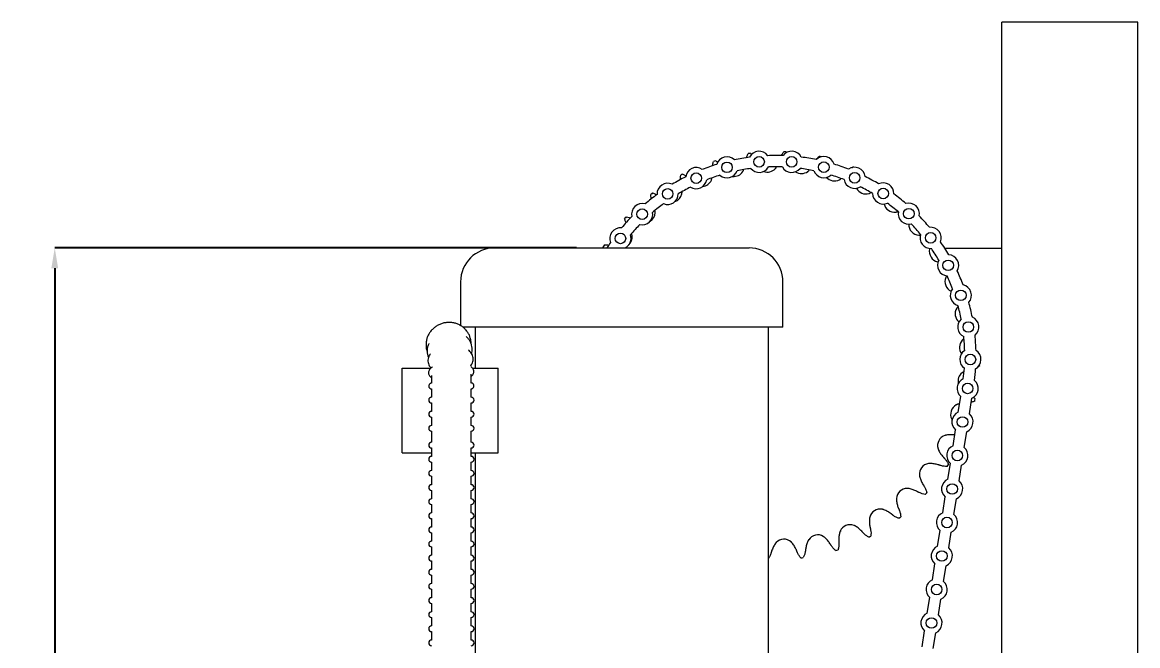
# Model space of a CAD drawing. Header units: inches. Extents: x 1.7 to 27.6, y 4.9 to 18.4.
# Drawn here: x 15.31 to 23.52, y 13.81 to 18.41 of the extents above; entities that cross this region are included whole.
import ezdxf

# ---------------------------------------------------------------- set-up
doc = ezdxf.new("R2010")
doc.units = ezdxf.units.IN
doc.header["$MEASUREMENT"] = 0
doc.header["$PDSIZE"] = -1
doc.layers.add('DIM', color=1, linetype='Continuous')
doc.styles.add('SLDTEXTSTYLE0', font='ARIAL.TTF', dxfattribs={"width": 0.7})
doc.dimstyles.new('SLDDIMSTYLE0', dxfattribs={"dimtxt": 0.15, "dimasz": 0.15, "dimexe": 0, "dimexo": 0.0625, "dimgap": 0.0375, "dimtad": 0, "dimtih": 1, "dimtoh": 1, "dimdec": 0, "dimlfac": 3, "dimrnd": 1e-09, "dimzin": 12, "dimdsep": 46, "dimtxsty": 'SLDTEXTSTYLE0', "dimsah": 1, "dimcen": 0.09, "dimadec": 0, "dimazin": 0, "dimtfac": 1, "dimtdec": 0, "dimtofl": 0, "dimtmove": 0, "dimatfit": 3, "dimfxl": 0, "dimtolj": 1, "dimtzin": 12, "dimarcsym": 0})

# ---------------------------------------------------------------- blocks, each defined once
blk = doc.blocks.new('*D33')
at = {"layer": 'DEFPOINTS', "color": 0}
for p in [(15.5451, 16.7443), (19.4528, 16.7443), (16.9792, 6.2978)]:
    blk.add_point(p, dxfattribs=at)
at = {"layer": 'DIM', "color": 0, "lineweight": -2}
for p, q in [((19.3903, 16.7443), (15.5451, 16.7443)), ((15.5451, 16.5943), (15.5451, 11.7598)), ((15.5451, 6.4478), (15.5451, 11.2822)), ((16.9167, 6.2978), (15.5451, 6.2978))]:
    blk.add_line(p, q, dxfattribs=at)
at = {"layer": 'DIM', "color": 0}
for points in [[(15.5201, 16.5943), (15.5701, 16.5943), (15.5451, 16.7443)], [(15.5201, 6.4478), (15.5701, 6.4478), (15.5451, 6.2978)]]:
    blk.add_solid(points, dxfattribs=at)
at = {"layer": 'DIM', "color": 0, "insert": (15.5451, 11.7223), "char_height": 0.15, "attachment_point": 2, "style": 'SLDTEXTSTYLE0'}
blk.add_mtext('\\A1;31 5/16\\PMAX.', dxfattribs=at)

msp = doc.modelspace()

# ---------------------------------------------------------------- linework, layer by layer
at = {"color": 7, "linetype": 'Continuous', "lineweight": 15}
for p, q in [((23.523844, 18.408258), (22.523844, 18.408258)), ((22.523844, 7.741591), (22.523844, 18.408258)), ((23.523844, 7.741591), (23.523844, 18.408258)), ((18.785344, 16.744292), (20.660344, 16.744292)), ((22.102748, 16.741592), (22.457844, 16.741592)), ((22.457844, 16.741592), (22.490844, 16.741592)), ((22.490844, 16.741592), (22.523844, 16.741592)), ((20.910344, 16.160959), (18.551032, 16.160959)), ((18.105279, 15.232625), (18.105279, 15.857625)), ((18.105279, 15.857625), (18.192434, 15.857625)), ((18.192434, 15.857625), (18.205717, 15.857625)), ((18.205717, 15.857625), (18.316126, 15.857625)), ((18.622532, 15.857625), (18.812777, 15.857625)), ((18.812777, 15.232625), (18.812777, 15.857625)), ((22.201813, 15.532427), (22.219742, 15.648783)), ((22.284174, 15.519736), (22.302104, 15.636092)), ((22.163738, 15.285344), (22.181668, 15.401699)), ((22.2461, 15.272652), (22.264029, 15.389008)), ((18.105279, 15.232625), (18.192434, 15.232625)), ((18.192434, 15.232625), (18.205717, 15.232625)), ((18.205717, 15.232625), (18.321494, 15.232625)), ((18.613161, 15.232625), (18.812777, 15.232625)), ((22.125664, 15.03826), (22.143594, 15.154616)), ((22.208025, 15.025569), (22.225955, 15.141924)), ((22.08759, 14.791176), (22.10552, 14.907532)), ((22.169951, 14.778485), (22.187881, 14.89484)), ((21.333383, 14.658981), (21.333011, 14.653258)), ((22.049516, 14.544093), (22.067446, 14.660448)), ((22.131877, 14.531401), (22.149807, 14.647757)), ((22.011442, 14.297009), (22.029371, 14.413365)), ((22.093803, 14.284318), (22.111733, 14.400673)), ((21.973367, 14.049925), (21.991297, 14.166281)), ((22.055729, 14.037234), (22.073658, 14.153589)), ((21.935293, 13.802842), (21.953223, 13.919197)), ((22.017654, 13.79015), (22.035584, 13.906506))]:
    msp.add_line(p, q, dxfattribs=at)
for centre in [(20.497847, 17.338381), (20.734561, 17.378874), (20.974714, 17.379301), (21.211571, 17.33965), (20.271208, 17.258959), (21.438491, 17.261033), (20.060998, 17.142832), (21.649112, 17.145655), (19.873112, 16.993259), (21.837528, 16.99675), (19.712818, 16.814431), (21.998457, 16.818493), (22.127386, 16.615884), (22.2207, 16.394601), (22.275782, 16.160851), (22.29109, 15.921186), (22.270995, 15.707801), (22.232921, 15.460718), (22.194847, 15.213634), (22.156773, 14.96655), (22.118698, 14.719467), (22.080624, 14.472383), (22.04255, 14.225299), (22.004476, 13.978215)]:
    msp.add_circle(centre, 0.039, dxfattribs=at)
for centre, radius, start, end in [((20.857177, 15.949925), 1.503757, 97.0988764, 97.7586717), ((20.734561, 17.378874), 0.078167, 35.8044541, 154.0044611), ((20.857177, 15.949925), 1.475867, 87.9039494, 92.2997027), ((20.974714, 17.379301), 0.078167, 26.199191, 144.399198), ((20.857177, 15.949925), 1.503757, 87.0988764, 87.7586717), ((20.857177, 15.949925), 1.475867, 107.1144757, 111.510229), ((20.857177, 15.949925), 1.503757, 107.0988764, 107.7586717), ((20.497847, 17.338381), 0.078167, 45.4097173, 163.6097243), ((20.857177, 15.949925), 1.475867, 97.5092125, 101.9049659), ((20.734561, 17.378874), 0.078167, 218.4470608, 331.3618545), ((20.857177, 15.949925), 1.392533, 87.980769, 92.2228831), ((20.974714, 17.379301), 0.078167, 208.8417976, 321.7565913), ((20.857177, 15.949925), 1.475867, 78.2986862, 82.6944396), ((21.211571, 17.33965), 0.078167, 16.5939278, 134.7939348), ((20.857177, 15.949925), 1.503757, 77.0988764, 77.7586717), ((20.857177, 15.949925), 1.475867, 68.6934231, 73.0891764), ((20.857177, 15.949925), 1.503757, 67.4801221, 67.7586717), ((20.857177, 15.949925), 1.475867, 116.7197388, 121.1154922), ((20.857177, 15.949925), 1.503757, 117.0988764, 117.7586717), ((20.271208, 17.258959), 0.078167, 55.0149805, 173.2149874), ((20.857177, 15.949925), 1.392533, 107.1912953, 111.4334095), ((20.497847, 17.338381), 0.078167, 228.0523239, 340.9671176), ((20.548498, 17.350527), 0.079058, 263.2157628, 326.7459374), ((20.857177, 15.949925), 1.392533, 97.5860321, 101.8281463), ((20.796399, 17.382851), 0.079057, 249.7135256, 316.7459374), ((21.046147, 17.371635), 0.079058, 236.0545426, 306.7459374), ((20.857177, 15.949925), 1.392533, 78.3755058, 82.61762), ((21.211571, 17.33965), 0.078167, 199.2365345, 312.1513282), ((21.290154, 17.317222), 0.079057, 222.2220431, 296.7459374), ((20.857177, 15.949925), 1.392533, 68.7702426, 73.0123568), ((21.438491, 17.261033), 0.078167, 6.9886647, 125.1886716), ((20.857177, 15.949925), 1.475867, 59.0881599, 63.4839133), ((20.060998, 17.142832), 0.078167, 64.6202436, 182.8202506), ((20.857177, 15.949925), 1.392533, 116.7965584, 121.0386726), ((20.271208, 17.258959), 0.078167, 237.6575871, 350.5723808), ((20.309975, 17.275647), 0.079058, 276.5572415, 336.7459374), ((21.438491, 17.261033), 0.078167, 189.6312713, 302.546065), ((21.521005, 17.221264), 0.079058, 208.1828793, 286.7459374), ((20.857177, 15.949925), 1.392533, 59.1649795, 63.4070937), ((21.649112, 17.145655), 0.078167, 357.3834015, 115.5834085), ((20.857177, 15.949925), 1.475867, 126.325002, 130.7207554), ((20.857177, 15.949925), 1.503757, 127.0988764, 127.7586717), ((20.060998, 17.142832), 0.078167, 247.2628502, 0.177644), ((20.088079, 17.160486), 0.079058, 289.6933433, 346.7459374), ((21.649112, 17.145655), 0.078167, 180.0260081, 292.9408019), ((20.857177, 15.949925), 1.475867, 49.4828967, 53.8786501), ((19.873112, 16.993259), 0.078167, 74.2255068, 192.4255137), ((20.857177, 15.949925), 1.392533, 126.4018216, 130.6439358), ((21.731686, 17.086677), 0.079058, 193.8850844, 276.7459374), ((20.857177, 15.949925), 1.392533, 49.5597163, 53.8018305), ((21.837528, 16.99675), 0.078167, 347.7781384, 105.9781453), ((20.857177, 15.949925), 1.475867, 135.9302652, 140.3260185), ((20.857177, 15.949925), 1.503757, 137.0988764, 137.7586717), ((19.873112, 16.993259), 0.078167, 256.8681134, 9.7829071), ((19.889552, 17.008542), 0.079057, 302.4604055, 356.7459374), ((21.837528, 16.99675), 0.078167, 170.420745, 283.3355387), ((20.857177, 15.949925), 1.475867, 39.8776336, 44.2733869), ((19.712818, 16.814431), 0.078167, 83.8307699, 202.0307769), ((20.857177, 15.949925), 1.392533, 136.0070847, 140.2491989), ((21.915795, 16.917551), 0.079058, 178.1116107, 266.7459374), ((20.857177, 15.949925), 1.392533, 39.9544532, 44.1965674), ((21.998457, 16.818493), 0.078167, 338.1728752, 96.3728822), ((20.857177, 15.949925), 1.503757, 147.0988764, 147.7586717), ((20.857177, 15.949925), 1.475867, 145.5355283, 147.4362437), ((19.712818, 16.814431), 0.078167, 296.1941635, 19.3881703), ((19.720425, 16.824433), 0.079058, 314.1193327, 6.7459374), ((21.998457, 16.818493), 0.078167, 160.8154818, 273.7302755), ((20.857177, 15.949925), 1.475867, 30.2723704, 34.6681238), ((18.785344, 16.494292), 0.25, 90, 180), ((20.660344, 16.494292), 0.25, 0, 90), ((22.067738, 16.719023), 0.079058, 168.1116107, 256.7459374), ((20.857177, 15.949925), 1.392533, 30.34919, 34.5913042), ((22.127386, 16.615884), 0.078167, 328.567612, 86.767619), ((22.127386, 16.615884), 0.078167, 151.2102187, 264.1250124), ((22.1829, 16.497127), 0.079058, 158.1116107, 244.6009906), ((20.857177, 15.949925), 1.392533, 20.7439268, 24.986041), ((20.857177, 15.949925), 1.475867, 20.6671073, 25.0628606), ((22.2207, 16.394601), 0.078167, 141.6049555, 254.5197492), ((22.2207, 16.394601), 0.078167, 318.9623489, 77.1623558), ((22.25778, 16.258605), 0.079058, 148.1116107, 230.0444935), ((20.857177, 15.949925), 1.392533, 11.1386637, 15.3807779), ((20.857177, 15.949925), 1.475867, 11.0618441, 15.4575975), ((22.275782, 16.160851), 0.078167, 131.9996924, 244.9144861), ((22.275782, 16.160851), 0.078167, 309.3570857, 67.5570927), ((22.290103, 16.010703), 0.079058, 138.1116107, 215.8065279), ((20.857177, 15.949925), 1.392533, 1.5334005, 5.7755147), ((20.857177, 15.949925), 1.475867, 1.4565809, 5.8523343), ((22.29109, 15.921186), 0.078167, 122.3944292, 235.3092229), ((22.29109, 15.921186), 0.078167, 299.7518226, 57.9518295), ((20.857177, 15.949925), 1.503757, 357.0988764, 357.4603721), ((22.270995, 15.707801), 0.078167, 113.9958074, 229.028242), ((22.278888, 15.760955), 0.079058, 128.1116107, 192.4296331), ((20.857177, 15.949925), 1.392533, 352.958324, 356.1702516), ((20.857177, 15.949925), 1.475867, 352.8916055, 356.2470712), ((22.270995, 15.707801), 0.078167, 293.4516393, 49.5579253), ((18.321494, 15.622159), 0.020833, 90, 270), ((18.613161, 15.622159), 0.020833, 270, 90), ((20.857177, 15.949925), 1.503757, 347.0988764, 347.7586717), ((18.321494, 15.517992), 0.020833, 90, 270), ((18.613161, 15.517992), 0.020833, 270, 90), ((22.224475, 15.516948), 0.079058, 118.1116107, 206.7459374), ((22.232921, 15.460718), 0.078167, 113.4516393, 229.028242), ((22.232921, 15.460718), 0.078167, 293.4516393, 49.028242), ((18.321494, 15.413825), 0.020833, 90, 270), ((18.613161, 15.413825), 0.020833, 270, 90), ((18.321494, 15.289769), 0.020833, 90, 270), ((18.613161, 15.289769), 0.020833, 270, 90), ((22.128517, 15.286098), 0.079058, 108.1116107, 196.7459374), ((22.194847, 15.213634), 0.078167, 113.4516393, 229.028242), ((18.321494, 15.185602), 0.020833, 90, 270), ((18.613161, 15.185602), 0.020833, 270, 90), ((22.194847, 15.213634), 0.078167, 293.4516393, 49.028242), ((21.99393, 15.075417), 0.079058, 98.1116107, 186.7459374), ((20.857177, 15.949925), 1.503757, 327.0988764, 327.7586717), ((18.321494, 15.081435), 0.020833, 90, 270), ((18.613161, 15.081435), 0.020833, 270, 90), ((18.321494, 14.977269), 0.020833, 90, 270), ((18.613161, 14.977269), 0.020833, 270, 90), ((21.824803, 14.891308), 0.079058, 88.1116107, 176.7459374), ((22.156773, 14.96655), 0.078167, 113.4516393, 229.028242), ((22.156773, 14.96655), 0.078167, 293.4516393, 49.028242), ((18.321494, 14.873102), 0.020833, 90, 270), ((18.613161, 14.873102), 0.020833, 270, 90), ((20.857177, 15.949925), 1.503757, 317.0988764, 317.7586717), ((21.626276, 14.739364), 0.079058, 78.1116107, 166.7459374), ((18.321494, 14.768935), 0.020833, 90, 270), ((18.613161, 14.768935), 0.020833, 270, 90), ((20.857177, 15.949925), 1.503757, 307.0988764, 307.7586717), ((22.118698, 14.719467), 0.078167, 113.4516393, 229.028242), ((22.118698, 14.719467), 0.078167, 293.4516393, 49.028242), ((18.321494, 14.664769), 0.020833, 90, 270), ((18.613161, 14.664769), 0.020833, 270, 90), ((21.165857, 14.549323), 0.079058, 58.1116107, 146.7459374), ((21.40438, 14.624203), 0.079058, 68.1116107, 156.7459374), ((18.321494, 14.560602), 0.020833, 90, 270), ((18.613161, 14.560602), 0.020833, 270, 90), ((20.917956, 14.516999), 0.079058, 48.1116107, 136.7459374), ((20.857177, 15.949925), 1.503757, 297.0988764, 297.7586717), ((18.321494, 14.456435), 0.020833, 90, 270), ((18.613161, 14.456435), 0.020833, 270, 90), ((20.857177, 15.949925), 1.503757, 287.0988764, 287.7586717), ((22.080624, 14.472383), 0.078167, 113.4516393, 229.028242), ((22.080624, 14.472383), 0.078167, 293.4516393, 49.028242), ((20.857177, 15.949925), 1.503757, 277.0988764, 277.7586717), ((18.321494, 14.352269), 0.020833, 90, 270), ((18.613161, 14.352269), 0.020833, 270, 90), ((18.321494, 14.248102), 0.020833, 90, 270), ((18.613161, 14.248102), 0.020833, 270, 90), ((22.04255, 14.225299), 0.078167, 113.4516393, 229.028242), ((22.04255, 14.225299), 0.078167, 293.4516393, 49.028242), ((18.321494, 14.143935), 0.020833, 90, 270), ((18.613161, 14.143935), 0.020833, 270, 90), ((18.321494, 14.039769), 0.020833, 90, 270), ((18.613161, 14.039769), 0.020833, 270, 90), ((22.004476, 13.978215), 0.078167, 113.4516393, 229.028242), ((22.004476, 13.978215), 0.078167, 293.4516393, 49.028242), ((18.321494, 13.935602), 0.020833, 90, 270), ((18.613161, 13.935602), 0.020833, 270, 90), ((18.321494, 13.831435), 0.020833, 90, 270), ((18.613161, 13.831435), 0.020833, 270, 90)]:
    msp.add_arc(centre, radius, start, end, dxfattribs=at)
for points, knots in [([(20.64278, 17.409453), (20.643403, 17.412499), (20.645626, 17.423357), (20.650594, 17.432987), (20.654169, 17.439915)], [0, 0, 0, 0, 0.28053797, 1, 1, 1, 1]), ([(20.899598, 17.424784), (20.900705, 17.427581), (20.904748, 17.437791), (20.91126, 17.446331), (20.915987, 17.452531)], [0, 0, 0, 0, 0.27398797, 1, 1, 1, 1]), ([(20.392581, 17.349829), (20.392667, 17.353011), (20.392968, 17.364165), (20.396205, 17.374582), (20.398519, 17.382027)], [0, 0, 0, 0, 0.285315166, 1, 1, 1, 1]), ([(21.155265, 17.395327), (21.156777, 17.39778), (21.162471, 17.40702), (21.170282, 17.41421), (21.176019, 17.419491)], [0, 0, 0, 0, 0.26555025, 1, 1, 1, 1]), ([(20.156566, 17.247741), (20.15609, 17.250938), (20.154439, 17.262023), (20.155822, 17.272891), (20.156805, 17.280625)], [0, 0, 0, 0, 0.28840051, 1, 1, 1, 1]), ([(20.172175, 17.288602), (20.178885, 17.285133), (20.187426, 17.280718), (20.194597, 17.274015), (20.196133, 17.272578)], [0, 0, 0, 0, 0.785686289, 1, 1, 1, 1]), ([(19.941867, 17.106299), (19.940835, 17.109387), (19.937276, 17.120038), (19.936747, 17.131003), (19.936372, 17.13879)], [0, 0, 0, 0, 0.28985058, 1, 1, 1, 1]), ([(19.950123, 17.149315), (19.957315, 17.147014), (19.967458, 17.143768), (19.976547, 17.137762), (19.979192, 17.136014)], [0, 0, 0, 0, 0.708966555, 1, 1, 1, 1]), ([(19.754967, 16.929796), (19.753416, 16.932655), (19.748062, 16.942524), (19.745638, 16.953229), (19.743917, 16.960832)], [0, 0, 0, 0, 0.2897009, 1, 1, 1, 1]), ([(19.755631, 16.973585), (19.763112, 16.972563), (19.773775, 16.971106), (19.783873, 16.966716), (19.786886, 16.965406)], [0, 0, 0, 0, 0.70157438, 1, 1, 1, 1]), ([(19.59461, 16.766752), (19.602154, 16.76704), (19.612997, 16.767455), (19.623791, 16.764858), (19.627074, 16.764068)], [0, 0, 0, 0, 0.69586491, 1, 1, 1, 1]), ([(18.612034, 16.039561), (18.612107, 16.043005), (18.61236, 16.054919), (18.608445, 16.075029), (18.600483, 16.099088), (18.588439, 16.121505), (18.572941, 16.141734), (18.554289, 16.159279), (18.532964, 16.173711), (18.509485, 16.184674), (18.484429, 16.191894), (18.458414, 16.195188), (18.432085, 16.194468), (18.406096, 16.189745), (18.381098, 16.181131), (18.357718, 16.168833), (18.336545, 16.153157), (18.318115, 16.134492), (18.302895, 16.113307), (18.291262, 16.090132), (18.283533, 16.065563), (18.279808, 16.040189), (18.280502, 16.014761), (18.283567, 15.994779), (18.287721, 15.983962), (18.288847, 15.98103)], [0, 0, 0, 0, 0.01862347, 0.06442641, 0.11019216, 0.15593938, 0.20168486, 0.24744995, 0.29325287, 0.33910497, 0.38501124, 0.43097167, 0.47698075, 0.52302961, 0.56910832, 0.61520429, 0.66130119, 0.70738478, 0.75344163, 0.79945722, 0.845421, 0.89132639, 0.93717378, 0.9829712, 1, 1, 1, 1]), ([(18.301395, 16.03937), (18.300967, 16.038493), (18.297188, 16.03053), (18.291626, 16.015014), (18.287865, 15.992424), (18.288511, 15.969914), (18.292031, 15.950983), (18.296826, 15.940279), (18.298549, 15.936432)], [0.801227042, 0.801227042, 0.801227042, 0.801227042, 0.806560627, 0.84945706, 0.892038113, 0.934318506, 0.976395188, 1, 1, 1, 1]), ([(18.616516, 15.964533), (18.617954, 15.970585), (18.621148, 15.984029), (18.621108, 16.005276), (18.617336, 16.027384), (18.60942, 16.04848), (18.597737, 16.068049), (18.586143, 16.081478), (18.578742, 16.088385), (18.577022, 16.089916)], [0, 0, 0, 0, 0.034666238, 0.076999432, 0.11910462, 0.16111354, 0.203150366, 0.245357094, 0.257738481, 0.257738481, 0.257738481, 0.257738481]), ([(18.313104, 15.964345), (18.310518, 15.960905), (18.304442, 15.951716), (18.297561, 15.936046), (18.294156, 15.917601), (18.295152, 15.899461), (18.300416, 15.882303), (18.307897, 15.868162), (18.314839, 15.860573), (18.317535, 15.857625)], [0.765064792, 0.765064792, 0.765064792, 0.765064792, 0.789765595, 0.829085491, 0.867158386, 0.90406944, 0.940448492, 0.976876395, 1, 1, 1, 1]), ([(18.609675, 15.874575), (18.610838, 15.875967), (18.616487, 15.88272), (18.622722, 15.89628), (18.627714, 15.914585), (18.627932, 15.932902), (18.623986, 15.950423), (18.616127, 15.966802), (18.605339, 15.980893), (18.596558, 15.989048), (18.592218, 15.992549)], [0, 0, 0, 0, 0.010278687, 0.049897383, 0.088363673, 0.125574674, 0.162028191, 0.198358651, 0.235256072, 0.266335584, 0.266335584, 0.266335584, 0.266335584]), ([(18.328272, 15.867156), (18.32573, 15.865577), (18.318917, 15.860924), (18.30993, 15.852705), (18.302546, 15.841713), (18.298638, 15.829455), (18.298954, 15.816574), (18.303522, 15.804694), (18.310766, 15.794766), (18.317385, 15.789577), (18.320732, 15.786952)], [0.750671004, 0.750671004, 0.750671004, 0.750671004, 0.771619107, 0.809816271, 0.842800196, 0.873086162, 0.905834063, 0.936737039, 0.968001245, 1, 1, 1, 1]), ([(18.61228, 15.796147), (18.613273, 15.796836), (18.618361, 15.80037), (18.624537, 15.808031), (18.630615, 15.819287), (18.63285, 15.831716), (18.630952, 15.844145), (18.625277, 15.855324), (18.618374, 15.863067), (18.613377, 15.867197), (18.611569, 15.868555)], [0, 0, 0, 0, 0.008688277, 0.044545715, 0.076118661, 0.105933888, 0.137617305, 0.168271135, 0.200423478, 0.217327883, 0.217327883, 0.217327883, 0.217327883]), ([(18.32036, 15.803743), (18.320453, 15.800121), (18.320837, 15.78516), (18.321164, 15.766003), (18.321302, 15.750419), (18.321336, 15.746633)], [0, 0, 0, 0, 0.19470759, 0.80433381, 1, 1, 1, 1]), ([(18.613005, 15.747604), (18.612965, 15.752241), (18.612811, 15.769689), (18.612437, 15.79155), (18.612004, 15.808391), (18.611889, 15.812848)], [0, 0, 0, 0, 0.21025321, 0.79099258, 1, 1, 1, 1]), ([(18.321413, 15.747527), (18.320414, 15.747359), (18.318522, 15.747043), (18.315372, 15.746171), (18.310991, 15.744294), (18.305968, 15.740348), (18.301995, 15.734469), (18.300117, 15.726681), (18.301328, 15.71893), (18.304728, 15.712906), (18.308678, 15.709049), (18.312407, 15.706776), (18.315687, 15.705449), (18.318331, 15.704714), (18.31995, 15.704437), (18.320763, 15.704298)], [0, 0, 0, 0, 0.1000486, 0.18934033, 0.27070966, 0.33860091, 0.41698447, 0.5009415, 0.59175325, 0.66299686, 0.72447571, 0.78063326, 0.83788193, 0.91858878, 1, 1, 1, 1]), ([(18.615298, 15.705568), (18.616416, 15.705778), (18.61831, 15.706134), (18.622755, 15.707912), (18.627631, 15.71131), (18.631895, 15.716719), (18.634291, 15.724048), (18.633838, 15.731771), (18.631011, 15.738181), (18.62714, 15.742619), (18.623281, 15.745312), (18.619903, 15.746854), (18.616722, 15.747834), (18.614646, 15.748256), (18.613248, 15.748493), (18.612997, 15.748534)], [0, 0, 0, 0, 0.05610341, 0.095072943, 0.127645454, 0.165439297, 0.206448102, 0.248206389, 0.285522916, 0.316947553, 0.345295397, 0.372680027, 0.407021257, 0.462896475, 0.475057705, 0.475057705, 0.475057705, 0.475057705]), ([(22.322974, 15.614182), (22.316019, 15.611228), (22.307847, 15.607758), (22.298871, 15.606614), (22.297535, 15.606444)], [0, 0, 0, 0, 0.85120193, 1, 1, 1, 1]), ([(22.174397, 15.365051), (22.164893, 15.365944), (22.145589, 15.367759), (22.125976, 15.365372), (22.116019, 15.364161)], [0, 0, 0, 0, 0.49233767, 1, 1, 1, 1]), ([(22.057317, 15.251736), (22.061863, 15.243134), (22.071093, 15.225669), (22.083604, 15.210846), (22.089952, 15.203324)], [0, 0, 0, 0, 0.4925351, 1, 1, 1, 1]), ([(22.052823, 15.145204), (22.043619, 15.147734), (22.024923, 15.152873), (22.005194, 15.153929), (21.995178, 15.154465)], [0, 0, 0, 0, 0.49233771, 1, 1, 1, 1]), ([(22.119745, 15.133098), (22.112203, 15.132952), (22.096881, 15.132655), (22.081627, 15.136615), (22.073882, 15.138625)], [0, 0, 0, 0, 0.492262825, 1, 1, 1, 1]), ([(22.104773, 15.186982), (22.109704, 15.181001), (22.119727, 15.168839), (22.125921, 15.154816), (22.129068, 15.147691)], [0, 0, 0, 0, 0.49186611, 1, 1, 1, 1]), ([(21.917845, 15.053941), (21.920828, 15.04468), (21.926886, 15.025877), (21.936632, 15.009108), (21.941578, 15.000598)], [0, 0, 0, 0, 0.49253539, 1, 1, 1, 1]), ([(21.894921, 14.949807), (21.886295, 14.953897), (21.868775, 14.962205), (21.849529, 14.966671), (21.839759, 14.968938)], [0, 0, 0, 0, 0.49233725, 1, 1, 1, 1]), ([(21.953336, 14.98193), (21.957153, 14.975183), (21.964912, 14.961466), (21.968576, 14.946581), (21.970438, 14.939017)], [0, 0, 0, 0, 0.491866519, 1, 1, 1, 1]), ([(21.746145, 14.88337), (21.747475, 14.873732), (21.750175, 14.854163), (21.756861, 14.835956), (21.760254, 14.826716)], [0, 0, 0, 0, 0.49253841, 1, 1, 1, 1]), ([(21.958724, 14.926265), (21.95127, 14.927431), (21.93613, 14.929799), (21.921795, 14.936347), (21.914516, 14.939672)], [0, 0, 0, 0, 0.49226218, 1, 1, 1, 1]), ([(21.705486, 14.784799), (21.697702, 14.790325), (21.681891, 14.801549), (21.663713, 14.809288), (21.654485, 14.813218)], [0, 0, 0, 0, 0.49233705, 1, 1, 1, 1]), ([(21.768592, 14.806291), (21.77118, 14.798983), (21.776439, 14.784127), (21.777463, 14.768832), (21.777983, 14.76106)], [0, 0, 0, 0, 0.49186536, 1, 1, 1, 1]), ([(21.547435, 14.745206), (21.54707, 14.735483), (21.546331, 14.715743), (21.549754, 14.696651), (21.551491, 14.686963)], [0, 0, 0, 0, 0.49253654, 1, 1, 1, 1]), ([(21.764232, 14.750535), (21.757094, 14.752977), (21.742595, 14.757939), (21.729615, 14.766877), (21.723024, 14.771415)], [0, 0, 0, 0, 0.49226348, 1, 1, 1, 1]), ([(21.327751, 14.643647), (21.325704, 14.634135), (21.321548, 14.614822), (21.321604, 14.595426), (21.321632, 14.585583)], [0, 0, 0, 0, 0.492534383, 1, 1, 1, 1]), ([(21.490277, 14.655193), (21.48357, 14.661986), (21.469948, 14.675785), (21.45339, 14.686564), (21.444985, 14.692036)], [0, 0, 0, 0, 0.492336959, 1, 1, 1, 1]), ([(21.54218, 14.611248), (21.535575, 14.614893), (21.522157, 14.622297), (21.510926, 14.633353), (21.505224, 14.638966)], [0, 0, 0, 0, 0.49226202, 1, 1, 1, 1]), ([(21.556156, 14.6654), (21.557435, 14.657754), (21.560035, 14.64221), (21.558387, 14.626969), (21.55755, 14.619225)], [0, 0, 0, 0, 0.49186553, 1, 1, 1, 1]), ([(20.852598, 14.561479), (20.847421, 14.553241), (20.836911, 14.536515), (20.83033, 14.518269), (20.82699, 14.50901)], [0, 0, 0, 0, 0.49253513, 1, 1, 1, 1]), ([(21.009272, 14.516742), (21.005293, 14.52542), (20.997212, 14.543045), (20.985339, 14.558837), (20.979312, 14.566854)], [0, 0, 0, 0, 0.49233626, 1, 1, 1, 1]), ([(21.093769, 14.581778), (21.090101, 14.572766), (21.082655, 14.554468), (21.079342, 14.535357), (21.077661, 14.525659)], [0, 0, 0, 0, 0.49253615, 1, 1, 1, 1]), ([(21.255831, 14.564926), (21.250406, 14.572781), (21.239387, 14.588735), (21.224952, 14.602226), (21.217624, 14.609074)], [0, 0, 0, 0, 0.49233837, 1, 1, 1, 1]), ([(21.299314, 14.512636), (21.293443, 14.517372), (21.281514, 14.526994), (21.272374, 14.539832), (21.267733, 14.546351)], [0, 0, 0, 0, 0.4922624, 1, 1, 1, 1]), ([(21.322481, 14.563538), (21.322413, 14.555786), (21.322274, 14.540027), (21.318005, 14.525304), (21.315836, 14.517823)], [0, 0, 0, 0, 0.491866399, 1, 1, 1, 1]), ([(20.820248, 14.488004), (20.817594, 14.480702), (20.81315, 14.468478), (20.805803, 14.458219), (20.802844, 14.454089)], [0, 0, 0, 0, 0.59735095, 1, 1, 1, 1]), ([(21.043015, 14.457696), (21.038055, 14.46338), (21.027978, 14.474926), (21.021206, 14.489156), (21.017768, 14.496382)], [0, 0, 0, 0, 0.492260822, 1, 1, 1, 1]), ([(21.074669, 14.503801), (21.073256, 14.496179), (21.070382, 14.480683), (21.063621, 14.466925), (21.060186, 14.459935)], [0, 0, 0, 0, 0.491867942, 1, 1, 1, 1])]:
    msp.add_open_spline(points, degree=3, knots=knots, dxfattribs=at)
for points in [[(20.67134, 17.442154), (20.679085, 17.432417)], [(20.933286, 17.451754), (20.936008, 17.446741)], [(20.415041, 17.387214), (20.430011, 17.373968)], [(21.418312, 17.335836), (21.426362, 17.341799)], [(20.614609, 17.307176), (20.620586, 17.318072)], [(20.853979, 17.328678), (20.861757, 17.338371)], [(21.093445, 17.308287), (21.102788, 17.316482)], [(20.38261, 17.244435), (20.386604, 17.256203)], [(21.325733, 17.246623), (21.336357, 17.253071)], [(20.165031, 17.14236), (20.16692, 17.154644)], [(21.543784, 17.145559), (21.555366, 17.150065)], [(19.968482, 17.004055), (19.96821, 17.016479)], [(21.753161, 17.010593), (21.756855, 17.011925)], [(21.740972, 17.008167), (21.753161, 17.010593)], [(19.798935, 16.83372), (19.79651, 16.845908)], [(21.911307, 16.838621), (21.923732, 16.838893)], [(19.589214, 16.744292), (19.585287, 16.752159)], [(21.992225, 16.741592), (21.990377, 16.73531)], [(22.049613, 16.642072), (22.054839, 16.641268)], [(22.115067, 16.537732), (22.109541, 16.5266)], [(18.535344, 16.494292), (18.535344, 16.171545)], [(20.910344, 16.160959), (20.910344, 16.494292)], [(22.198028, 16.310372), (22.190654, 16.300368)], [(18.642844, 16.160959), (18.642844, 15.857625)], [(20.802844, 13.009292), (20.802844, 16.160959)], [(22.240248, 16.072059), (22.231249, 16.063488)], [(22.359007, 15.873816), (22.343757, 15.865537)], [(22.240445, 15.830036), (22.230094, 15.823158)], [(18.321494, 15.705017), (18.321494, 15.642992)], [(18.613161, 15.642992), (18.613161, 15.705956)], [(22.313299, 15.64383), (22.326743, 15.631084)], [(18.321494, 15.601325), (18.321494, 15.538825)], [(18.613161, 15.538825), (18.613161, 15.601325)], [(22.198612, 15.591656), (22.187223, 15.58668)], [(22.211466, 15.595075), (22.198612, 15.591656)], [(18.321494, 15.497159), (18.321494, 15.434659)], [(18.613161, 15.434659), (18.613161, 15.497159)], [(22.153875, 15.48137), (22.157623, 15.475195)], [(18.321494, 15.392992), (18.321494, 15.310602)], [(18.613161, 15.310602), (18.613161, 15.392992)], [(22.116019, 15.364161), (22.10394, 15.361238)], [(22.175989, 15.364846), (22.174397, 15.365051)], [(18.321494, 15.268935), (18.321494, 15.206435)], [(18.613161, 15.206435), (18.613161, 15.268935)], [(18.642844, 15.232625), (18.642844, 13.009292)], [(22.052812, 15.263319), (22.057317, 15.251736)], [(22.089952, 15.203324), (22.104773, 15.186982)], [(18.321494, 15.164769), (18.321494, 15.102269)], [(18.613161, 15.102269), (18.613161, 15.164769)], [(21.995178, 15.154465), (21.982775, 15.153683)], [(22.073882, 15.138625), (22.052823, 15.145204)], [(18.321494, 15.060602), (18.321494, 14.998102)], [(18.613161, 14.998102), (18.613161, 15.060602)], [(21.91542, 15.06613), (21.917845, 15.053941)], [(21.839759, 14.968938), (21.827408, 14.970322)], [(21.941578, 15.000598), (21.953336, 14.98193)], [(18.321494, 14.956435), (18.321494, 14.893935)], [(18.613161, 14.893935), (18.613161, 14.956435)], [(21.745873, 14.895795), (21.746145, 14.88337)], [(21.914516, 14.939672), (21.894921, 14.949807)], [(18.321494, 14.852269), (18.321494, 14.789769)], [(18.613161, 14.789769), (18.613161, 14.852269)], [(21.654485, 14.813218), (21.642562, 14.816726)], [(21.760254, 14.826716), (21.768592, 14.806291)], [(18.321494, 14.748102), (18.321494, 14.685602)], [(18.613161, 14.685602), (18.613161, 14.748102)], [(21.549324, 14.757489), (21.547435, 14.745206)], [(21.723024, 14.771415), (21.705486, 14.784799)], [(18.321494, 14.643935), (18.321494, 14.581435)], [(18.613161, 14.581435), (18.613161, 14.643935)], [(21.331745, 14.655415), (21.327751, 14.643647)], [(21.444985, 14.692036), (21.433852, 14.697561)], [(21.505224, 14.638966), (21.490277, 14.655193)], [(21.551491, 14.686963), (21.556156, 14.6654)], [(20.860376, 14.571172), (20.852598, 14.561479)], [(20.979312, 14.566854), (20.970741, 14.575853)], [(21.099746, 14.592674), (21.093769, 14.581778)], [(21.217624, 14.609074), (21.207621, 14.616449)], [(21.267733, 14.546351), (21.255831, 14.564926)], [(21.321632, 14.585583), (21.322481, 14.563538)], [(18.321494, 14.539769), (18.321494, 14.477269)], [(18.613161, 14.477269), (18.613161, 14.539769)], [(20.82699, 14.50901), (20.820248, 14.488004)], [(21.017768, 14.496382), (21.009272, 14.516742)], [(21.077661, 14.525659), (21.074669, 14.503801)], [(18.321494, 14.435602), (18.321494, 14.373102)], [(18.613161, 14.373102), (18.613161, 14.435602)], [(18.321494, 14.331435), (18.321494, 14.268935)], [(18.613161, 14.268935), (18.613161, 14.331435)], [(18.321494, 14.227269), (18.321494, 14.164769)], [(18.613161, 14.164769), (18.613161, 14.227269)], [(18.321494, 14.123102), (18.321494, 14.060602)], [(18.613161, 14.060602), (18.613161, 14.123102)], [(18.321494, 14.018935), (18.321494, 13.956435)], [(18.613161, 13.956435), (18.613161, 14.018935)], [(18.321494, 13.914769), (18.321494, 13.852269)], [(18.613161, 13.852269), (18.613161, 13.914769)]]:
    msp.add_open_spline(points, degree=1, dxfattribs=at)

# ---------------------------------------------------------------- dimensions: what is measured, and where the dimension line sits
at = {"layer": 'DIM'}
dim = msp.add_linear_dim(base=(15.545102, 16.744292), p1=(16.97924, 6.297756), p2=(19.452826, 16.744292), angle=90, text='<>\\PMAX.', dimstyle='SLDDIMSTYLE0', override={"dimdec": 4, "dimlunit": 5, "dimfrac": 2}, dxfattribs=at)
dim.commit()
dim.dimension.update_dxf_attribs({"geometry": '*D33', "text_midpoint": (15.545102, 11.521024)})

doc.saveas('drawing.dxf')
